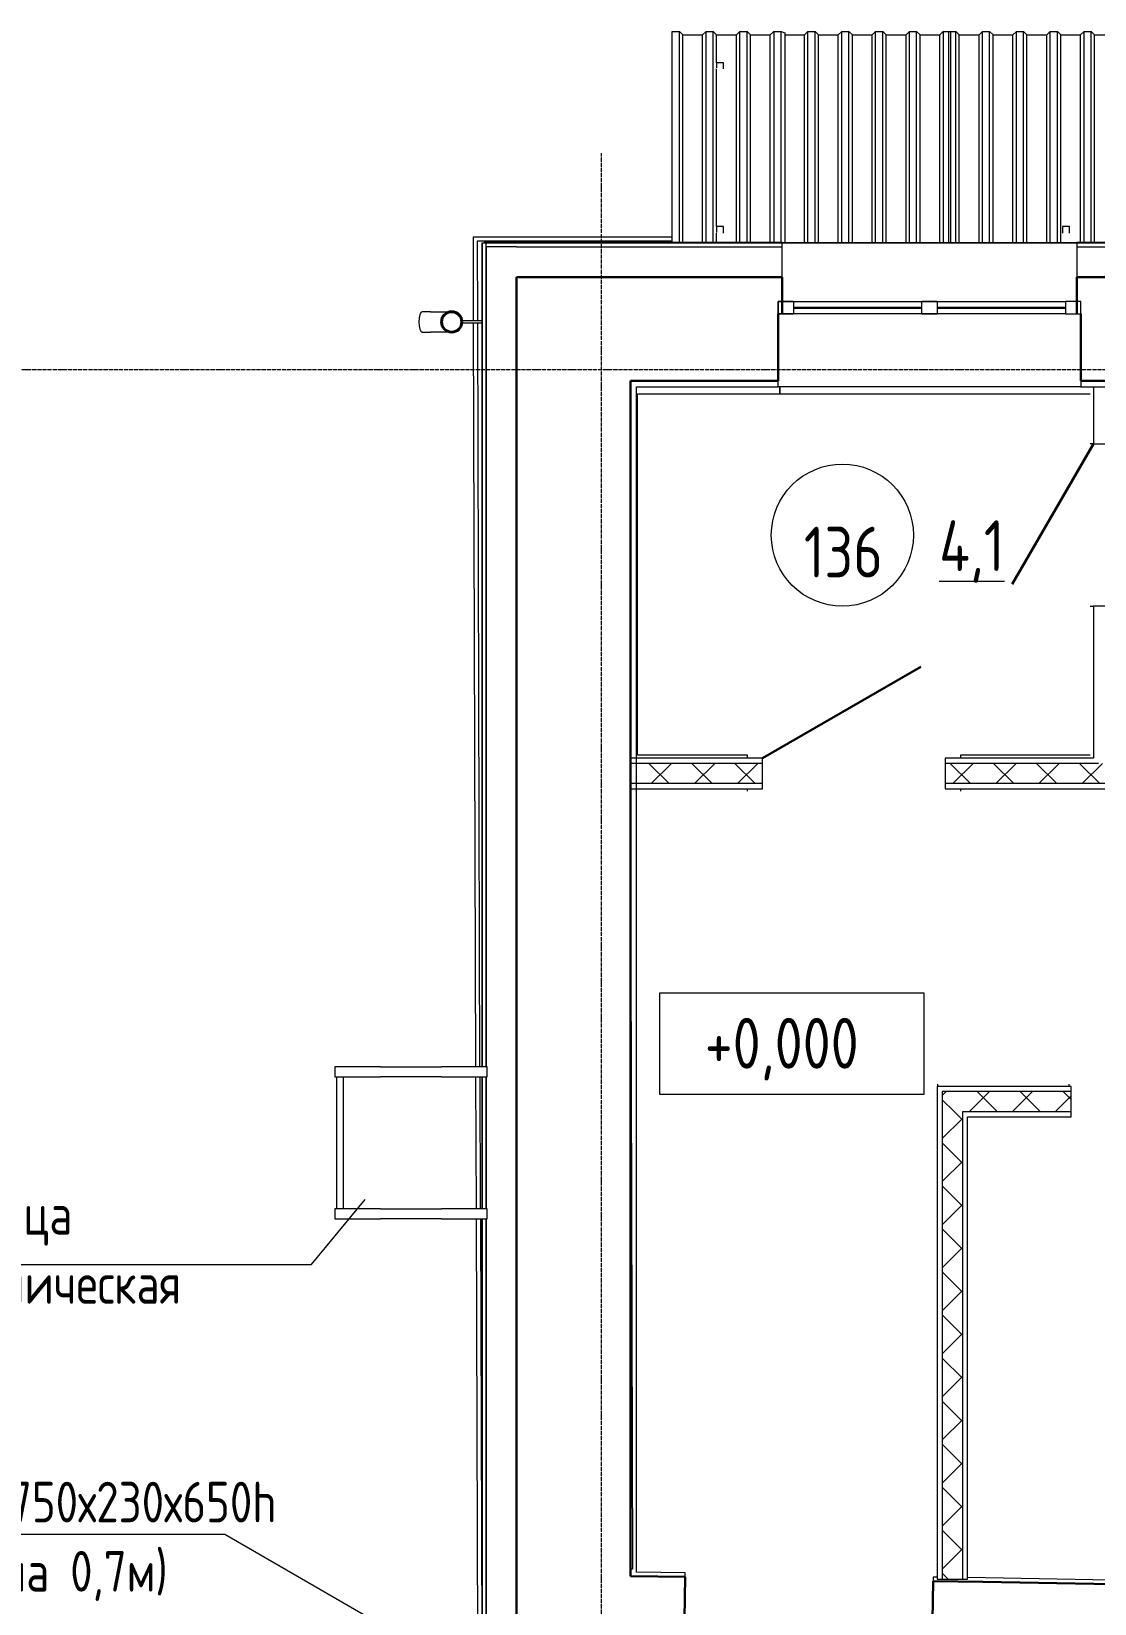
# Model space of a CAD drawing. Header units: millimetres. Extents: x 504091 to 2165846, y 135022 to 442887.
# Drawn here: x 748900 to 754136, y 307297 to 315044 of the extents above; entities that cross this region are included whole.
import ezdxf

# ---------------------------------------------------------------- set-up
doc = ezdxf.new("R2010")
doc.units = ezdxf.units.MM
doc.linetypes.add('ADSK_Линия сетки', pattern=[25, 20, -2.5, 0, -2.5])
doc.linetypes.add('осеваяX2', pattern=[4, 2.5, -0.5, 0.5, -0.5])
for name, color, linetype, lineweight in [('_ Окна', 7, 'Continuous', 30), ('Аннотация', 7, 'Continuous', 9), ('Двери', 7, 'Continuous', 20), ('Марки помещений', 7, 'Continuous', 20), ('Обобщенные модели', 7, 'Continuous', 18), ('Оборудование', 7, 'Continuous', 18), ('Ограждение', 7, 'Continuous', 18), ('Окна', 7, 'Continuous', 18), ('Оси', 165, 'осеваяX2', 13), ('отметки', 7, 'Continuous', 20), ('Перекрытие', 7, 'Continuous', 18), ('Стены внутренние', 7, 'Continuous', 18), ('Стены наружные', 7, 'Continuous', 18), ('Стены несущие', 7, 'Continuous', 30), ('Стены отделка', 7, 'Continuous', 30), ('Стены штриховка', 7, 'Continuous', 18)]:
    doc.layers.add(name, color=color, linetype=linetype, lineweight=lineweight)
doc.styles.add('ГОСТ 2.304', font='CS_Gost2304.shx')
pattern_1 = [(45, (705858.08, 270333.52), (-106.06602, 106.06602), []), (135, (705858.08, 270333.52), (-106.06602, -106.06602), [])]

# ---------------------------------------------------------------- blocks, each defined once
blk = doc.blocks.new('AC_Дверь_Однопольная_Деревянная - 900х2100Н композитная Д-22п-6087794-План 1-го этажа')
at = {"layer": 'Двери', "lineweight": 30}
blk.add_line((-450, 75), (329.4, 525), dxfattribs=at)
blk = doc.blocks.new('Водосток - Тип 1 _карниз больше 490мм_-5178064-План 1-го этажа')
at = {"layer": 'Обобщенные модели'}
for p, q in [((75, 306.2), (75, 263.6)), ((175, 263.6), (175, 306.2)), ((120, 109.1), (120, 10)), ((130, 10), (130, 109.1))]:
    blk.add_line(p, q, dxfattribs=at)
at = {"layer": 'Обобщенные модели', "flags": 128}
for points in [[(75, 173), (75, 174.3), (75, 177), (75, 179.8), (75, 182.9), (75, 186.2), (75, 189.7), (75, 193.4), (75, 197.2), (75, 201.3), (75, 205.5), (75, 209.9), (75, 214.4), (75, 219.1), (75, 224), (75, 229), (75, 234.1), (75, 239.3), (75, 244.6), (75, 250.1), (75, 255.6), (75, 261.3), (75, 263.6)], [(175, 263.6), (175, 258), (175, 252.4), (175, 246.9), (175, 241.5), (175, 236.2), (175, 231.1), (175, 226), (175, 221.1), (175, 216.4), (175, 211.8), (175, 207.3), (175, 203), (175, 198.9), (175, 194.9), (175, 191.2), (175, 187.6), (175, 184.3), (175, 181.1), (175, 178.1), (175, 175.4), (175, 173)]]:
    blk.add_lwpolyline(points, dxfattribs=at)
at = {"layer": 'Обобщенные модели'}
for start, end in [(90, 270), (270, 90)]:
    blk.add_arc((125, 160), 52, start, end, dxfattribs=at)
at = {"layer": 'Обобщенные модели', "lineweight": 40}
for start, end in [(90, 270), (270, 90)]:
    blk.add_arc((125, 160), 50, start, end, dxfattribs=at)
at = {"layer": 'Обобщенные модели'}
for start_param, end_param in [(4.712389, 6.283185), (3.141593, 4.712389)]:
    blk.add_ellipse((125, 306.2), major_axis=(-50, 0), ratio=0.309017, start_param=start_param, end_param=end_param, dxfattribs=at)
blk = doc.blocks.new('Roof Cladding - 833x50mm-4561399-План 1-го этажа')
at = {"layer": 'Обобщенные модели'}
for p, q in [((46699.6, 44710.1), (46734.6, 44710.1)), ((46699.6, 43668.8), (46699.6, 44710.1)), ((46734.6, 43668.7), (46734.6, 44710.1)), ((46849.3, 44693.6), (46866.3, 44710.1)), ((46866.3, 44710.1), (46901.3, 44710.1)), ((46866.3, 43668.8), (46866.3, 44710.1)), ((46901.3, 44710.1), (46918.3, 44693.6)), ((46901.3, 43668.8), (46901.3, 44710.1)), ((47016, 44693.6), (47033, 44710.1)), ((47033, 44710.1), (47068, 44710.1)), ((47033, 43668.8), (47033, 44710.1)), ((47068, 44710.1), (47085, 44693.6)), ((47068, 43668.8), (47068, 44710.1)), ((47182.7, 44693.6), (47199.7, 44710.1)), ((47199.7, 44710.1), (47234.7, 44710.1)), ((47199.7, 43668.8), (47199.7, 44710.1)), ((47234.7, 44710.1), (47251.7, 44693.6)), ((47234.7, 43668.8), (47234.7, 44710.1)), ((47349.4, 44693.6), (47366.4, 44710.1)), ((47366.4, 44710.1), (47401.4, 44710.1)), ((47366.4, 43668.8), (47366.4, 44710.1)), ((47401.4, 44710.1), (47418.4, 44693.6)), ((47401.4, 43668.8), (47401.4, 44710.1)), ((47516.1, 44693.6), (47533.1, 44710.1)), ((47533.1, 44710.1), (47568.1, 44710.1)), ((47533.1, 44710.1), (47533.1, 43668.8)), ((47568.1, 44710.1), (47568.1, 43668.8)), ((46753.1, 44693.6), (46849.3, 44693.6)), ((46849.3, 43668.8), (46849.3, 44693.6)), ((46918.3, 44693.6), (47016, 44693.6)), ((46918.3, 43668.8), (46918.3, 44693.6)), ((47016, 43668.8), (47016, 44693.6)), ((47085, 44693.6), (47182.7, 44693.6)), ((47085, 43668.8), (47085, 44693.6)), ((47182.7, 43668.8), (47182.7, 44693.6)), ((47251.7, 44693.6), (47349.4, 44693.6)), ((47251.7, 43668.8), (47251.7, 44693.6)), ((47349.4, 43668.8), (47349.4, 44693.6)), ((47418.4, 44693.6), (47516.1, 44693.6)), ((47418.4, 43668.8), (47418.4, 44693.6)), ((47516.1, 43668.8), (47516.1, 44693.6))]:
    blk.add_line(p, q, dxfattribs=at)
blk = doc.blocks.new('Roof Cladding - 833x50mm-V26-План 1-го этажа')
at = {"layer": 'Обобщенные модели'}
for p, q in [((47559.6, 44710.1), (47594.6, 44710.1)), ((47559.6, 43668.8), (47559.6, 44710.1)), ((47594.6, 44710.1), (47611.6, 44693.6)), ((47594.6, 43668.8), (47594.6, 44710.1)), ((47709.3, 44693.6), (47726.3, 44710.1)), ((47726.3, 44710.1), (47761.3, 44710.1)), ((47726.3, 43668.8), (47726.3, 44710.1)), ((47761.3, 44710.1), (47778.3, 44693.6)), ((47761.3, 43668.8), (47761.3, 44710.1)), ((47876, 44693.6), (47893, 44710.1)), ((47893, 44710.1), (47928, 44710.1)), ((47893, 43668.8), (47893, 44710.1)), ((47928, 44710.1), (47945, 44693.6)), ((47928, 43668.8), (47928, 44710.1)), ((48042.7, 44693.6), (48059.7, 44710.1)), ((48059.7, 44710.1), (48094.7, 44710.1)), ((48059.7, 43668.8), (48059.7, 44710.1)), ((48094.7, 44710.1), (48111.7, 44693.6)), ((48094.7, 43668.8), (48094.7, 44710.1)), ((48209.4, 44693.6), (48226.4, 44710.1)), ((48226.4, 44710.1), (48261.4, 44710.1)), ((48226.4, 43668.8), (48226.4, 44710.1)), ((48261.4, 44710.1), (48278.4, 44693.6)), ((48261.4, 43668.8), (48261.4, 44710.1)), ((48376.1, 44693.6), (48393.1, 44710.1)), ((48393.1, 44710.1), (48428.1, 44710.1)), ((48393.1, 44710.1), (48393.1, 43668.8)), ((48428.1, 44710.1), (48448.1, 44703.3)), ((48428.1, 44710.1), (48428.1, 43668.8)), ((48448.1, 44703.3), (48448.1, 43668.8)), ((47611.6, 44693.6), (47709.3, 44693.6)), ((47611.6, 43668.8), (47611.6, 44693.6)), ((47709.3, 43668.8), (47709.3, 44693.6)), ((47778.3, 44693.6), (47876, 44693.6)), ((47778.3, 43668.8), (47778.3, 44693.6)), ((47876, 43668.8), (47876, 44693.6)), ((47945, 44693.6), (48042.7, 44693.6)), ((47945, 43668.8), (47945, 44693.6)), ((48042.7, 43668.8), (48042.7, 44693.6)), ((48111.7, 44693.6), (48209.4, 44693.6)), ((48111.7, 43668.8), (48111.7, 44693.6)), ((48209.4, 43668.8), (48209.4, 44693.6)), ((48278.4, 44693.6), (48376.1, 44693.6)), ((48278.4, 43668.8), (48278.4, 44693.6)), ((48376.1, 43668.8), (48376.1, 44693.6))]:
    blk.add_line(p, q, dxfattribs=at)
blk = doc.blocks.new('Поручень - Поручень-1948896-План 1-го этажа')
at = {"layer": 'Оборудование'}
for p, q in [((25, 25), (-25, 25)), ((-25, 25), (-25, -200)), ((25, -200), (25, 25)), ((-25, -500), (-25, -200)), ((25, -200), (25, -500)), ((-25, -500), (-25, -725)), ((25, -725), (25, -500)), ((-25, -725), (25, -725))]:
    blk.add_line(p, q, dxfattribs=at)
blk = doc.blocks.new('Труба квадратная - Ступень-1728149-План 1-го этажа')
at = {"layer": 'Оборудование'}
for p, q in [((25, 15), (675, 15)), ((675, -15), (25, -15))]:
    blk.add_line(p, q, dxfattribs=at)
blk = doc.blocks.new('Ограждение 8 - Ограждение 1-1974103-План 1-го этажа')
at = {"layer": 'Ограждение'}
for p, q in [((46450.6, 44555.1), (46416.2, 44555.1)), ((46416.2, 44555.1), (46416.2, 44530.2)), ((46450.6, 44525.9), (46450.6, 44555.1)), ((46450.6, 43748.8), (46416.2, 43748.8)), ((46416.2, 43748.8), (46416.2, 43719.7)), ((46450.6, 43715.4), (46450.6, 43748.8)), ((48154.8, 43748.8), (48120.4, 43748.8)), ((48120.4, 43748.8), (48120.4, 43715.4)), ((48154.8, 43715.4), (48154.8, 43748.8))]:
    blk.add_line(p, q, dxfattribs=at)
blk = doc.blocks.new('окна_rehau_двупольное_2_фрамуги - 1490х2400 и 2410 _нов_ ок8-2342569-План 1-го этажа')
at = {"layer": '_ Окна', "lineweight": 18}
for p, q in [((-745, 75), (-745, 135)), ((-745, 135), (-669, 135)), ((-669, 135), (-669, 75)), ((-38, 75), (-38, 135)), ((-38, 135), (38, 135)), ((38, 135), (38, 75)), ((669, 135), (669, 75)), ((745, 135), (669, 135)), ((745, 75), (745, 135)), ((-669, 75), (-745, 75)), ((38, 75), (-38, 75)), ((669, 75), (745, 75))]:
    blk.add_line(p, q, dxfattribs=at)
at = {"layer": '_ Окна'}
for p, q in [((-725, 75), (-725, 135)), ((-669, 105), (-38, 105)), ((38, 105), (669, 105)), ((725, 75), (725, 135))]:
    blk.add_line(p, q, dxfattribs=at)
at = {"layer": 'Окна'}
for p, q in [((-745, 135), (-745, 75)), ((-669, 135), (-745, 135)), ((-669, 135), (-38, 135)), ((38, 135), (-38, 135)), ((38, 135), (669, 135)), ((745, 135), (669, 135)), ((745, 75), (745, 135)), ((-745, 75), (-669, 75)), ((-38, 75), (-669, 75)), ((-38, 75), (38, 75)), ((669, 75), (38, 75)), ((669, 75), (745, 75))]:
    blk.add_line(p, q, dxfattribs=at)
blk = doc.blocks.new('Roof Cladding - 333x50mm-4561403-План 1-го этажа')
at = {"layer": 'Обобщенные модели'}
for p, q in [((46198, 44710.1), (46233, 44710.1)), ((46198, 43668.8), (46198, 44710.1)), ((46233, 44710.1), (46250, 44693.6)), ((46233, 43668.8), (46233, 44710.1)), ((46347.7, 44693.6), (46364.7, 44710.1)), ((46364.7, 44710.1), (46399.7, 44710.1)), ((46364.7, 43668.8), (46364.7, 44710.1)), ((46399.7, 44710.1), (46416.7, 44693.6)), ((46399.7, 43668.8), (46399.7, 44710.1)), ((46514.4, 44693.6), (46531.4, 44710.1)), ((46531.4, 44710.1), (46566.4, 44710.1)), ((46531.4, 43668.8), (46531.4, 44710.1)), ((46566.4, 44710.1), (46583.4, 44693.6)), ((46566.4, 43668.8), (46566.4, 44710.1)), ((46681.1, 44693.6), (46698.1, 44710.1)), ((46698.1, 44710.1), (46733.1, 44710.1)), ((46698.1, 44710.1), (46698.1, 43668.8)), ((46733.1, 44710.1), (46733.1, 43668.7)), ((46734.6, 44709.6), (46753.1, 44703.3)), ((46753.1, 44703.3), (46753.1, 43668.8)), ((46250, 44693.6), (46347.7, 44693.6)), ((46250, 43668.8), (46250, 44693.6)), ((46347.7, 43668.8), (46347.7, 44693.6)), ((46416.7, 44693.6), (46514.4, 44693.6)), ((46416.7, 44555.1), (46416.7, 44693.6)), ((46514.4, 43668.8), (46514.4, 44693.6)), ((46583.4, 44693.6), (46681.1, 44693.6)), ((46583.4, 43668.8), (46583.4, 44693.6)), ((46681.1, 43668.8), (46681.1, 44693.6)), ((46416.7, 43748.8), (46416.7, 44525.9)), ((46416.7, 43668.8), (46416.7, 43715.4))]:
    blk.add_line(p, q, dxfattribs=at)
blk = doc.blocks.new('AC_Дверь_Однопольная_Деревянная - 800х2100 композит Д28л-3643444-План 1-го этажа')
at = {"layer": 'Двери', "lineweight": 30}
blk.add_line((400, 75), (-292.8, 475), dxfattribs=at)
blk = doc.blocks.new('ADSK_Марка_Помещение_ОдноЗначение - Номер-159740-План 1-го этажа')
at = {"layer": 'Марки помещений'}
blk.add_circle((0, 0), 3.5, dxfattribs=at)
blk = doc.blocks.new('Высотные отметки - Рамка-12095-План 1-го этажа')
at = {"layer": 'Аннотация', "lineweight": 20}
for p, q in [((-6.5, 0), (-6.5, 5)), ((-6.5, 5), (6.5, 5)), ((6.5, 5), (6.5, 0)), ((6.5, 0), (-6.5, 0))]:
    blk.add_line(p, q, dxfattribs=at)

msp = doc.modelspace()

# ---------------------------------------------------------------- hatches: boundary and pattern name
at = {"layer": 'Стены внутренние', "lineweight": 9}
h = msp.add_hatch(dxfattribs=at)
h.set_pattern_fill('FP_6', color=256, style=0, pattern_type=2)
h.set_pattern_definition(pattern_1)
h.paths.add_polyline_path([(755830.2134, 311337.325), (755830.2134, 311437.325), (753401.0345, 311437.325), (753401.0345, 311337.325), (755802.0637, 311337.325)])
h.paths.add_polyline_path([(758666.0345, 311337.325), (760671.9119, 311337.325), (760671.1031, 311437.325), (758385.2134, 311437.325), (758385.2134, 311337.325)])
h.paths.add_polyline_path([(757178.0665, 311337.325), (757385.2134, 311337.325), (757385.2134, 311437.325), (756830.2134, 311437.325), (756830.2134, 311337.325), (757096.1134, 311337.325)])
h.paths.add_polyline_path([(752468.9209, 311337.325), (752501.0345, 311337.325), (752501.0345, 311437.325), (751879.9317, 311437.325), (751879.9317, 311337.325), (752426.0345, 311337.325)])
h = msp.add_hatch(dxfattribs=at)
h.set_pattern_fill('FP_6', color=256, style=0, pattern_type=2)
h.set_pattern_definition(pattern_1)
h.paths.add_polyline_path([(754015.5875, 309720.2115), (754021.0345, 309720.2115), (754021.0345, 309820.2115), (753386.0345, 309820.2115), (753386.0345, 309720.2115), (754010.1394, 309720.2115)])
h.paths.add_polyline_path([(756921.0345, 309720.2115), (757269.7937, 309720.2115), (757269.7937, 309820.2115), (756663.5345, 309820.2115), (756663.5345, 309720.2115), (756821.0345, 309720.2115)])
h.paths.add_polyline_path([(758641.0345, 309720.2115), (758666.0345, 309720.2115), (758666.0345, 309820.2115), (758169.7937, 309820.2115), (758169.7937, 309720.2115), (758233.6525, 309720.2115)])
h.paths.add_polyline_path([(755056.0345, 309720.2115), (755763.5345, 309720.2115), (755763.5345, 309820.2115), (754921.0345, 309820.2115), (754921.0345, 309720.2115)])
h = msp.add_hatch(dxfattribs=at)
h.set_pattern_fill('FP_6', color=256, style=0, pattern_type=2)
h.set_pattern_definition(pattern_1)
h.paths.add_polyline_path([(753486.0345, 307417.4868), (753485.7592, 309720.2115), (753386.0345, 309720.2115), (753386.0345, 307417.4868)])

# ---------------------------------------------------------------- linework, layer by layer
at = {"layer": 'Аннотация', "lineweight": 9}
for p, q in [((750542.7894, 309288.8173), (750276.6124, 308966.5741)), ((750158.2576, 308966.5741), (748086.6891, 308966.5741)), ((750276.6124, 308966.5741), (750158.2576, 308966.5741)), ((749853.2048, 307637.0036), (748122.7835, 307637.0036)), ((754344.2123, 305045.1286), (749853.2048, 307637.0036))]:
    msp.add_line(p, q, dxfattribs=at)
at = {"layer": 'Оси', "linetype": 'ADSK_Линия сетки'}
for p, q in [((751707.643, 263323.4727), (751707.643, 314443.584)), ((694211.5079, 313378.5198), (761862.9306, 313378.5198))]:
    msp.add_line(p, q, dxfattribs=at)
at = {"layer": 'Перекрытие'}
for p, q in [((751884.5215, 313257.325), (754114.313, 313257.325)), ((751884.5215, 311478.225), (751884.5215, 313257.325)), ((754130.213, 313012.325), (754114.313, 313012.325)), ((754114.313, 312212.325), (754130.213, 312212.325)), ((752426.0345, 311478.225), (751884.5215, 311478.225)), ((752426.0345, 311462.325), (752426.0345, 311478.225)), ((753476.0345, 311478.225), (753476.0345, 311462.325)), ((754114.313, 311478.225), (753476.0345, 311478.225)), ((752426.0345, 311300.325), (752426.0345, 311312.325)), ((753476.0345, 311312.325), (753476.0345, 311300.325)), ((753363.9845, 309845.2115), (753363.9845, 309857.2115)), ((754010.1394, 309845.2115), (754010.1394, 309857.2115))]:
    msp.add_line(p, q, dxfattribs=at)
at = {"layer": 'Стены внутренние'}
for p, q in [((754068.0637, 313292.325), (752578.0637, 313292.325)), ((752586.2879, 313257.325), (752586.2879, 313292.4705)), ((752587.2879, 313257.325), (752587.2879, 313292.4907))]:
    msp.add_line(p, q, dxfattribs=at)
at = {"layer": 'Стены наружные'}
for p, q in [((751076.6964, 314032.325), (752056.0773, 314032.325)), ((751077.9826, 313617.0017), (751076.6964, 314032.325)), ((751097.982, 313617.2088), (751096.7584, 314012.325)), ((751096.7584, 314012.325), (752056.0773, 314012.325)), ((752598.0637, 314003.325), (752598.0637, 314002.325)), ((752598.0637, 314003.325), (754048.0637, 314003.325)), ((752598.0637, 314002.325), (754048.0637, 314002.325)), ((754048.0637, 314002.325), (754048.0637, 314003.325)), ((751089.3626, 309942.3324), (751078.0112, 313607.7568)), ((751109.3627, 309942.3324), (751098.0119, 313607.5496)), ((751091.5305, 309242.3324), (751089.5175, 309892.3324)), ((751111.5306, 309242.3324), (751109.5176, 309892.3324)), ((751119.9317, 300071.4629), (751091.6853, 309192.3324)), ((751111.6854, 309192.3324), (751119.9317, 306529.5795))]:
    msp.add_line(p, q, dxfattribs=at)
at = {"layer": 'Стены несущие'}
for p, q in [((752598.0637, 313832.325), (751289.9317, 313832.325)), ((751289.9317, 305917.3324), (751289.9317, 313832.325)), ((752598.0637, 313712.325), (752598.0637, 313832.325)), ((754048.0637, 313832.325), (754048.0637, 313712.325)), ((754048.0637, 313832.325), (755802.0637, 313832.325)), ((752578.0637, 313322.325), (752578.0637, 313652.325)), ((754068.0637, 313652.325), (754068.0637, 313322.325)), ((751849.9317, 313322.325), (752578.0637, 313322.325)), ((751849.9317, 307433.043), (751849.9317, 313322.325)), ((754068.0637, 313322.325), (755802.0637, 313322.325)), ((752119.7047, 307428.4803), (751849.9317, 307433.043)), ((752112.2639, 306988.5432), (752119.7047, 307428.4803)), ((753341.5299, 307407.8153), (753334.0892, 306967.8782)), ((753585.0499, 307403.6966), (753341.5299, 307407.8153)), ((758806.1725, 307315.3906), (753585.0499, 307403.6966))]:
    msp.add_line(p, q, dxfattribs=at)
at = {"layer": 'Стены отделка', "lineweight": 9}
for p, q in [((751118.9317, 314002.325), (752598.0637, 314002.325)), ((751118.9317, 314002.325), (751118.9317, 309942.3324)), ((751119.9317, 314002.325), (751119.9317, 309942.3324)), ((752598.0637, 314003.325), (751129.9317, 314003.325)), ((751129.9317, 314003.325), (751129.9317, 314002.325)), ((751289.9317, 313982.325), (751139.9317, 313982.325)), ((752598.0637, 313832.325), (752598.0637, 314002.325)), ((755874.0637, 314003.325), (754048.0637, 314003.325)), ((754048.0637, 314002.325), (754048.0637, 313832.325)), ((754048.0637, 314002.325), (755802.0637, 314002.325)), ((751879.9317, 313292.325), (752578.0637, 313292.325)), ((751879.9317, 307452.5385), (751879.9317, 313292.325)), ((752578.0637, 313292.325), (752578.0637, 313322.325)), ((754068.0637, 313322.325), (754068.0637, 313292.325)), ((754068.0637, 313292.325), (755802.0637, 313292.325)), ((754130.213, 313292.325), (754130.213, 313012.325)), ((754130.213, 313012.325), (754280.213, 313012.325)), ((754280.213, 312212.325), (754130.213, 312212.325)), ((754130.213, 312212.325), (754130.213, 311462.325)), ((752501.0345, 311462.325), (751849.9317, 311462.325)), ((752501.0345, 311312.325), (752501.0345, 311462.325)), ((754130.213, 311462.325), (753401.0345, 311462.325)), ((753401.0345, 311462.325), (753401.0345, 311312.325)), ((751849.9317, 311312.325), (752501.0345, 311312.325)), ((753401.0345, 311312.325), (755830.2134, 311312.325)), ((751849.9317, 311065.2242), (751861.0738, 307467.3901)), ((751118.9317, 309892.3324), (751118.9317, 309242.3324)), ((751119.9317, 309892.3324), (751119.9317, 309242.3324)), ((754021.0345, 309845.2115), (753361.0345, 309845.2115)), ((753361.0345, 309845.2115), (753361.0345, 307427.4883)), ((754021.0345, 309695.2115), (754021.0345, 309845.2115)), ((753511.0345, 309695.2115), (754021.0345, 309695.2115)), ((753511.0345, 307424.9513), (753511.0345, 309695.2115)), ((751118.9317, 309192.3324), (751118.9317, 305917.3324)), ((751119.9317, 309192.3324), (751119.9317, 305917.3324)), ((751861.0738, 307467.3901), (751849.9317, 307467.3556)), ((752119.4192, 307448.488), (751879.9317, 307452.5385)), ((751849.9317, 307433.043), (752119.081, 307428.4909)), ((752119.081, 307428.4909), (752119.4192, 307448.488)), ((753341.2444, 307427.823), (753340.9062, 307407.8259)), ((753340.9062, 307407.8259), (755056.0345, 307378.8175)), ((753361.0345, 307427.4883), (753341.2444, 307427.823)), ((755056.0345, 307398.8204), (753511.0345, 307424.9513))]:
    msp.add_line(p, q, dxfattribs=at)
at = {"layer": 'Стены штриховка'}
for p, q in [((751139.9317, 309942.3324), (751139.9317, 314002.325)), ((751139.9317, 313982.325), (751139.9317, 309942.3324)), ((751289.9317, 313982.325), (752598.0637, 313982.325)), ((754048.0637, 313982.325), (755637.8477, 313982.325)), ((752501.0345, 311437.325), (751849.9317, 311437.325)), ((754155.213, 311437.325), (753401.0345, 311437.325)), ((752501.0345, 311337.325), (751849.9317, 311337.325)), ((755830.2134, 311337.325), (753401.0345, 311337.325)), ((751139.9317, 309242.3324), (751139.9317, 309892.3324)), ((751139.9317, 309892.3324), (751139.9317, 309242.3324)), ((754021.0345, 309820.2115), (753386.0345, 309820.2115)), ((753386.0345, 309820.2115), (753386.0345, 307417.4868)), ((754021.0345, 309720.2115), (753486.0345, 309720.2115)), ((753486.0345, 309720.2115), (753486.0345, 307417.4868)), ((751139.9317, 305918.3324), (751139.9317, 309192.3324)), ((751139.9317, 309192.3324), (751139.9317, 305918.3324)), ((753361.0345, 307427.4883), (753361.0345, 307417.4868)), ((753361.0345, 307417.4868), (753511.0345, 307417.4868)), ((753511.0345, 307417.4868), (753511.0345, 307424.9513))]:
    msp.add_line(p, q, dxfattribs=at)

# ---------------------------------------------------------------- block references
at = {"layer": 'Двери', "color": 8, "true_color": 0x7f7f7f, "rotation": 90}
msp.add_blockref('AC_Дверь_Однопольная_Деревянная - 800х2100 композит Д28л-3643444-План 1-го этажа', (754205.213, 312612.325), dxfattribs=at)
at = {"layer": 'Двери', "color": 8, "true_color": 0x7f7f7f}
msp.add_blockref('AC_Дверь_Однопольная_Деревянная - 900х2100Н композитная Д-22п-6087794-План 1-го этажа', (752951.0345, 311387.325), dxfattribs=at)
at = {"layer": 'Марки помещений', "xscale": 99.99999999999993, "yscale": 99.99999999999993, "zscale": 99.99999999999993}
msp.add_blockref('ADSK_Марка_Помещение_ОдноЗначение - Номер-159740-План 1-го этажа', (752893.9872, 312561.8489), dxfattribs=at)
at = {"layer": 'Обобщенные модели'}
for name in ['Roof Cladding - 333x50mm-4561403-План 1-го этажа', 'Roof Cladding - 833x50mm-4561399-План 1-го этажа', 'Roof Cladding - 833x50mm-V26-План 1-го этажа']:
    msp.add_blockref(name, (705858.0777, 270333.5198), dxfattribs=at)
at = {"layer": 'Обобщенные модели', "rotation": 90.00000000000031}
msp.add_blockref('Водосток - Тип 1 _карниз больше 490мм_-5178064-План 1-го этажа', (751129.9317, 313487.3792), dxfattribs=at)
at = {"layer": 'Оборудование', "rotation": 90.00000000000031}
for name, p in [('Поручень - Поручень-1948896-План 1-го этажа', (750419.9317, 309917.3324)), ('Труба квадратная - Ступень-1728149-План 1-го этажа', (750419.9317, 309217.3324)), ('Поручень - Поручень-1948896-План 1-го этажа', (750419.9317, 309217.3324))]:
    msp.add_blockref(name, p, dxfattribs=at)
at = {"layer": 'Ограждение'}
msp.add_blockref('Ограждение 8 - Ограждение 1-1974103-План 1-го этажа', (705858.0777, 270333.5198), dxfattribs=at)
at = {"layer": 'Окна'}
msp.add_blockref('окна_rehau_двупольное_2_фрамуги - 1490х2400 и 2410 _нов_ ок8-2342569-План 1-го этажа', (753323.0637, 313577.325), dxfattribs=at)
at = {"layer": 'отметки', "lineweight": 20, "xscale": 99.99999999999993, "yscale": 99.99999999999993, "zscale": 99.99999999999993}
msp.add_blockref('Высотные отметки - Рамка-12095-План 1-го этажа', (752645.4136, 309806.4194), dxfattribs=at)

# ---------------------------------------------------------------- texts
at = {"layer": 'Аннотация', "lineweight": 9, "char_height": 200, "attachment_point": 1, "line_spacing_factor": 1.022766, "style": 'ГОСТ 2.304'}
for s, insert, width in [('\\pt360,720,1080,1440,1800,2160,2520,2880,3240,3600,3960,4320,4680,5040,5400,5760,6120,6480,6840,7200,7560,7920,8280,8640,9000,9360,9720,10080,10440,10800,11160,11520;Лестница металлическая', (748146.3154, 309315.5015), 2012.4), ('\\pt360,720,1080,1440,1800,2160,2520,2880,3240,3600,3960,4320,4680,5040,5400,5760,6120,6480,6840,7200,7560,7920,8280,8640,9000,9360,9720,10080,10440,10800,11160,11520;Ниша 750х230х650h (от пола 0,7м)', (748146.3154, 307897.3786), 2137.271265)]:
    msp.add_mtext(s, dxfattribs=dict(at, insert=insert, width=width))
at = {"layer": 'Марки помещений', "lineweight": 9, "char_height": 250, "attachment_point": 5, "line_spacing_factor": 1.022766, "style": 'ГОСТ 2.304'}
for s, insert, width in [('\\pt450,900,1350,1800,2250,2700,3150,3600,4050,4500,4950,5400,5850,6300,6750,7200,7650,8100,8550,9000,9450,9900,10350,10800,11250,11700,12150,12600,13050,13500,13950,14400;136', (752898.93, 312478.2672), 441), ('\\pt450,900,1350,1800,2250,2700,3150,3600,4050,4500,4950,5400,5850,6300,6750,7200,7650,8100,8550,9000,9450,9900,10350,10800,11250,11700,12150,12600,13050,13500,13950,14400;{\\L4,1}', (753531.3581, 312480.6678), 375.3)]:
    msp.add_mtext(s, dxfattribs=dict(at, insert=insert, width=width))
at = {"layer": 'отметки', "lineweight": 20, "insert": (752216.7375, 310183.1265), "char_height": 250, "width": 1028.822569, "attachment_point": 1, "line_spacing_factor": 1.022761, "style": 'ГОСТ 2.304'}
msp.add_mtext('+0,000', dxfattribs=at)

doc.saveas('drawing.dxf')
